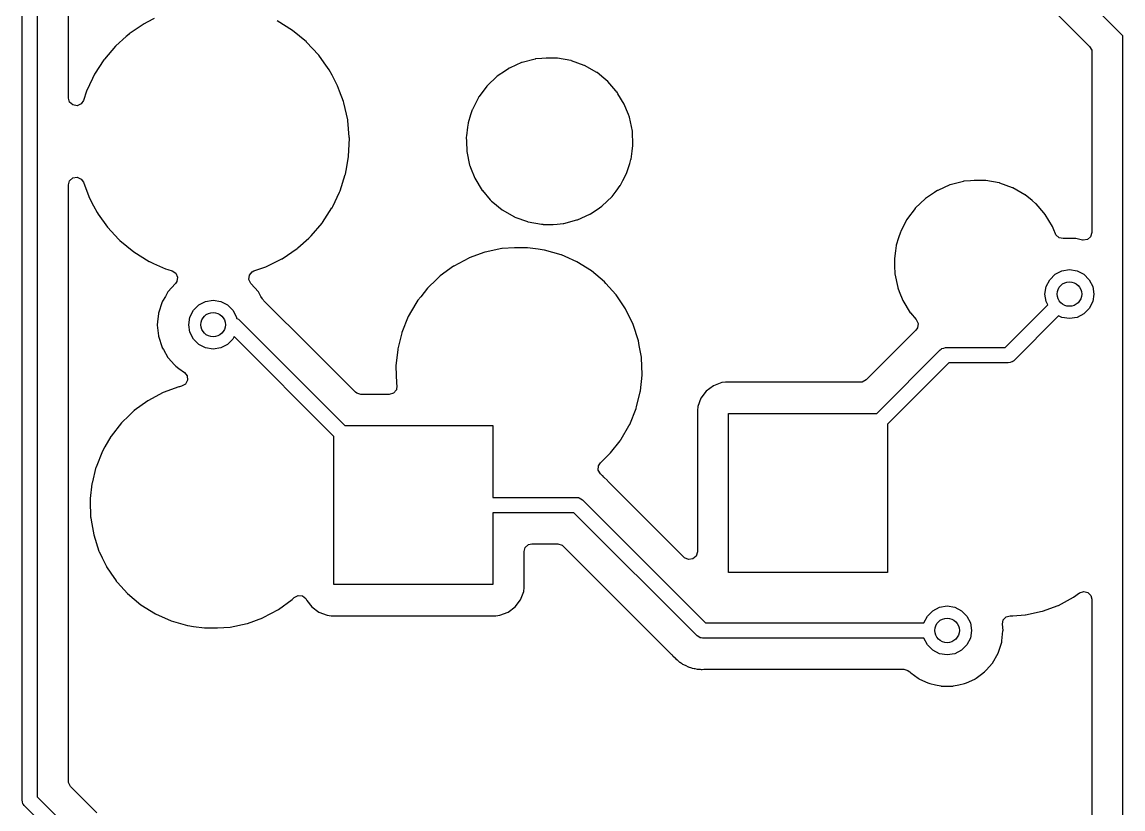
# Model space of a CAD drawing. Extents: x 3.26 to 8.16, y -5.38 to -2.28.
# Drawn here: x 6.468 to 7.177, y -3.895 to -3.388 of the extents above; entities that cross this region are included whole.
import ezdxf

# ---------------------------------------------------------------- set-up
doc = ezdxf.new("R2010")
doc.units = 0
doc.header["$MEASUREMENT"] = 0
doc.layers.add('BLACK', color=7, linetype='CONTINUOUS')

msp = doc.modelspace()

# ---------------------------------------------------------------- linework, layer by layer
at = {"layer": 'BLACK', "linetype": 'CONTINUOUS'}
for p, q in [((6.46826, -3.88935), (6.46826, -3.31652)), ((6.4781, -3.31856), (6.4781, -3.88731)), ((7.17692, -3.3973), (7.11189, -3.33227)), ((6.49812, -3.43734), (6.49812, -3.35583)), ((7.10505, -3.35374), (7.15545, -3.40413)), ((6.55336, -3.38625), (6.54883, -3.38852)), ((6.5469, -3.38948), (6.53729, -3.39602)), ((6.54883, -3.38852), (6.5469, -3.38948)), ((6.64235, -3.39382), (6.63247, -3.38769)), ((6.65134, -3.4012), (6.64235, -3.39382)), ((6.53537, -3.39773), (6.52862, -3.40377)), ((6.53716, -3.39613), (6.53537, -3.39773)), ((6.53729, -3.39602), (6.53716, -3.39613)), ((6.53716, -3.39613), (6.53716, -3.39613)), ((6.65145, -3.40132), (6.65134, -3.4012)), ((6.65915, -3.40958), (6.65145, -3.40132)), ((7.17692, -3.96809), (7.17692, -3.3973)), ((6.52851, -3.40389), (6.52128, -3.41234)), ((6.52862, -3.40377), (6.52851, -3.40389)), ((6.52851, -3.40389), (6.52851, -3.40389)), ((7.15545, -3.40413), (7.15679, -3.40659)), ((7.15679, -3.40659), (7.1569, -3.40764)), ((7.1569, -3.40764), (7.1569, -3.52394)), ((6.52096, -3.41273), (6.515, -3.42191)), ((6.52105, -3.4126), (6.52096, -3.41273)), ((6.52096, -3.41273), (6.52096, -3.41273)), ((6.52128, -3.41234), (6.52105, -3.4126)), ((6.65926, -3.4097), (6.65915, -3.40958)), ((6.65915, -3.40958), (6.65915, -3.40958)), ((6.65936, -3.40983), (6.65926, -3.4097)), ((6.6628, -3.41468), (6.65936, -3.40983)), ((6.65936, -3.40983), (6.65936, -3.40983)), ((6.666, -3.41918), (6.6628, -3.41468)), ((6.78979, -3.41456), (6.78246, -3.41787)), ((6.78998, -3.41448), (6.78979, -3.41456)), ((6.78979, -3.41456), (6.78979, -3.41456)), ((6.79019, -3.41442), (6.78998, -3.41448)), ((6.79857, -3.41225), (6.79019, -3.41442)), ((6.79019, -3.41442), (6.79019, -3.41442)), ((6.79878, -3.41219), (6.79857, -3.41225)), ((6.79857, -3.41225), (6.79857, -3.41225)), ((6.79898, -3.41218), (6.79878, -3.41219)), ((6.80291, -3.41184), (6.79898, -3.41218)), ((6.79898, -3.41218), (6.79898, -3.41218)), ((6.80554, -3.41162), (6.80291, -3.41184)), ((6.81193, -3.41162), (6.80554, -3.41162)), ((6.81199, -3.41162), (6.81193, -3.41162)), ((6.81218, -3.41163), (6.81199, -3.41162)), ((6.81199, -3.41162), (6.81199, -3.41162)), ((6.81288, -3.41166), (6.81218, -3.41163)), ((6.81304, -3.41169), (6.81288, -3.41166)), ((6.82161, -3.41324), (6.81304, -3.41169)), ((6.81304, -3.41169), (6.81304, -3.41169)), ((6.82182, -3.41328), (6.82161, -3.41324)), ((6.82161, -3.41324), (6.82161, -3.41324)), ((6.82202, -3.41335), (6.82182, -3.41328)), ((6.83016, -3.41631), (6.82202, -3.41335)), ((6.82202, -3.41335), (6.82202, -3.41335)), ((6.51465, -3.4225), (6.5136, -3.42471)), ((6.51472, -3.42235), (6.51465, -3.4225)), ((6.51465, -3.4225), (6.51465, -3.4225)), ((6.515, -3.42191), (6.51472, -3.42235)), ((6.66786, -3.42271), (6.666, -3.41918)), ((6.67119, -3.42902), (6.66786, -3.42271)), ((6.7794, -3.41976), (6.77417, -3.42328)), ((6.78153, -3.41832), (6.7794, -3.41976)), ((6.7817, -3.41821), (6.78153, -3.41832)), ((6.78153, -3.41832), (6.78153, -3.41832)), ((6.78246, -3.41787), (6.7817, -3.41821)), ((6.83036, -3.41638), (6.83016, -3.41631)), ((6.83016, -3.41631), (6.83016, -3.41631)), ((6.83825, -3.42087), (6.83036, -3.41638)), ((6.83841, -3.42101), (6.83825, -3.42087)), ((6.84276, -3.42457), (6.83841, -3.42101)), ((6.83841, -3.42101), (6.83841, -3.42101)), ((6.5136, -3.42471), (6.50973, -3.43285)), ((6.67142, -3.42946), (6.67119, -3.42902)), ((6.67267, -3.43285), (6.67142, -3.42946)), ((6.76747, -3.42972), (6.76248, -3.43643)), ((6.7676, -3.42955), (6.76747, -3.42972)), ((6.77417, -3.42328), (6.7676, -3.42955)), ((6.84527, -3.42663), (6.84276, -3.42457)), ((6.84541, -3.42679), (6.84527, -3.42663)), ((6.85046, -3.43261), (6.84541, -3.42679)), ((6.84541, -3.42679), (6.84541, -3.42679)), ((6.50968, -3.43301), (6.50781, -3.43886)), ((6.50973, -3.43285), (6.50968, -3.43301)), ((6.50968, -3.43301), (6.50968, -3.43301)), ((6.67513, -3.43955), (6.67267, -3.43285)), ((6.76217, -3.43683), (6.76208, -3.43702)), ((6.76248, -3.43643), (6.76217, -3.43683)), ((6.85122, -3.43349), (6.85046, -3.43261)), ((6.85133, -3.43367), (6.85122, -3.43349)), ((6.85187, -3.43456), (6.85133, -3.43367)), ((6.85133, -3.43367), (6.85133, -3.43367)), ((6.85594, -3.44126), (6.85187, -3.43456)), ((6.49884, -3.43992), (6.49812, -3.43734)), ((6.50091, -3.4418), (6.49884, -3.43992)), ((6.50366, -3.44227), (6.50091, -3.4418)), ((6.50624, -3.44117), (6.50366, -3.44227)), ((6.50781, -3.43886), (6.50624, -3.44117)), ((6.67544, -3.44037), (6.67513, -3.43955)), ((6.67547, -3.44053), (6.67544, -3.44037)), ((6.6779, -3.4514), (6.67547, -3.44053)), ((6.67547, -3.44053), (6.67547, -3.44053)), ((6.76208, -3.43702), (6.75816, -3.44473)), ((6.85736, -3.44486), (6.85594, -3.44126)), ((6.75703, -3.44825), (6.75543, -3.4534)), ((6.75806, -3.44493), (6.75703, -3.44825)), ((6.75816, -3.44473), (6.75806, -3.44493)), ((6.85855, -3.44788), (6.85736, -3.44486)), ((6.85927, -3.4497), (6.85855, -3.44788)), ((6.86114, -3.45859), (6.85927, -3.4497)), ((6.67797, -3.45172), (6.6779, -3.4514)), ((6.67799, -3.45188), (6.67797, -3.45172)), ((6.67893, -3.46261), (6.67799, -3.45188)), ((6.75505, -3.456), (6.7543, -3.46167)), ((6.75537, -3.45361), (6.75505, -3.456)), ((6.75543, -3.4534), (6.75537, -3.45361)), ((6.75543, -3.4534), (6.75543, -3.4534)), ((6.67847, -3.47469), (6.67898, -3.46347)), ((6.67897, -3.46309), (6.67893, -3.46261)), ((6.67899, -3.4633), (6.67897, -3.46309)), ((6.67898, -3.46347), (6.67899, -3.4633)), ((6.67898, -3.46347), (6.67898, -3.46347)), ((6.7543, -3.46167), (6.75417, -3.46261)), ((6.75417, -3.46261), (6.75418, -3.46282)), ((6.75418, -3.46282), (6.75427, -3.46517)), ((6.75418, -3.46282), (6.75418, -3.46282)), ((6.75427, -3.46517), (6.75451, -3.47169)), ((6.86115, -3.4588), (6.86114, -3.45859)), ((6.86147, -3.4674), (6.86115, -3.4588)), ((6.75451, -3.47169), (6.75638, -3.48057)), ((6.86029, -3.47667), (6.86097, -3.47148)), ((6.86097, -3.47148), (6.86145, -3.46788)), ((6.86145, -3.46788), (6.86148, -3.46767)), ((6.86145, -3.46788), (6.86145, -3.46788)), ((6.86148, -3.46767), (6.86147, -3.4674)), ((6.67725, -3.48163), (6.67843, -3.47508)), ((6.67843, -3.47508), (6.67846, -3.47492)), ((6.67843, -3.47508), (6.67843, -3.47508)), ((6.67846, -3.47492), (6.67847, -3.47469)), ((6.85939, -3.47954), (6.86022, -3.47687)), ((6.86022, -3.47687), (6.86029, -3.47667)), ((6.86022, -3.47687), (6.86022, -3.47687)), ((6.67295, -3.4971), (6.67635, -3.48652)), ((6.67635, -3.48652), (6.6764, -3.48636)), ((6.67635, -3.48652), (6.67635, -3.48652)), ((6.6764, -3.48636), (6.67725, -3.48163)), ((6.75638, -3.48057), (6.75645, -3.48077)), ((6.75645, -3.48077), (6.75645, -3.48077)), ((6.75645, -3.48077), (6.75696, -3.48204)), ((6.75696, -3.48204), (6.75971, -3.48902)), ((6.85504, -3.49037), (6.8575, -3.48553)), ((6.8575, -3.48553), (6.85759, -3.48535)), ((6.8575, -3.48553), (6.8575, -3.48553)), ((6.85759, -3.48535), (6.85939, -3.47954)), ((6.49812, -3.49323), (6.49891, -3.49055)), ((6.49812, -3.87697), (6.49812, -3.49323)), ((6.49891, -3.49055), (6.50102, -3.48872)), ((6.50102, -3.48872), (6.50379, -3.48832)), ((6.50379, -3.48832), (6.50633, -3.48948)), ((6.50633, -3.48948), (6.50774, -3.49152)), ((6.50774, -3.49152), (6.51116, -3.50082)), ((6.75971, -3.48902), (6.76443, -3.49679)), ((6.85063, -3.49727), (6.85335, -3.49361)), ((6.85335, -3.49361), (6.85348, -3.49344)), ((6.85335, -3.49361), (6.85335, -3.49361)), ((6.85348, -3.49344), (6.85504, -3.49037)), ((7.06538, -3.4933), (7.05765, -3.49679)), ((7.06557, -3.49322), (7.06538, -3.4933)), ((7.06538, -3.4933), (7.06538, -3.4933)), ((7.06578, -3.49316), (7.06557, -3.49322)), ((7.07416, -3.49099), (7.06578, -3.49316)), ((7.06578, -3.49316), (7.06578, -3.49316)), ((7.07437, -3.49093), (7.07416, -3.49099)), ((7.07416, -3.49099), (7.07416, -3.49099)), ((7.07457, -3.49092), (7.07437, -3.49093)), ((7.07879, -3.49056), (7.07457, -3.49092)), ((7.07457, -3.49092), (7.07457, -3.49092)), ((7.08114, -3.49036), (7.07879, -3.49056)), ((7.08752, -3.49036), (7.08114, -3.49036)), ((7.08758, -3.49036), (7.08752, -3.49036)), ((7.08777, -3.49037), (7.08758, -3.49036)), ((7.08758, -3.49036), (7.08758, -3.49036)), ((7.08847, -3.4904), (7.08777, -3.49037)), ((7.08863, -3.49043), (7.08847, -3.4904)), ((7.0972, -3.49198), (7.08863, -3.49043)), ((7.08863, -3.49043), (7.08863, -3.49043)), ((7.09741, -3.49202), (7.0972, -3.49198)), ((7.0972, -3.49198), (7.0972, -3.49198)), ((7.09761, -3.49209), (7.09741, -3.49202)), ((7.10575, -3.49505), (7.09761, -3.49209)), ((7.09761, -3.49209), (7.09761, -3.49209)), ((6.66825, -3.50712), (6.67261, -3.49792)), ((6.67261, -3.49792), (6.67285, -3.49743)), ((6.67285, -3.49743), (6.67295, -3.4971)), ((6.76443, -3.49679), (6.76456, -3.49695)), ((6.76456, -3.49695), (6.76965, -3.50281)), ((6.84148, -3.507), (6.84805, -3.50073)), ((6.84805, -3.50073), (6.85063, -3.49727)), ((7.05563, -3.49806), (7.04976, -3.50202)), ((7.05712, -3.49706), (7.05563, -3.49806)), ((7.05729, -3.49695), (7.05712, -3.49706)), ((7.05712, -3.49706), (7.05712, -3.49706)), ((7.05765, -3.49679), (7.05729, -3.49695)), ((7.10595, -3.49512), (7.10575, -3.49505)), ((7.10575, -3.49505), (7.10575, -3.49505)), ((7.11384, -3.49961), (7.10595, -3.49512)), ((7.114, -3.49975), (7.11384, -3.49961)), ((7.11846, -3.5034), (7.114, -3.49975)), ((7.114, -3.49975), (7.114, -3.49975)), ((6.51116, -3.50082), (6.51123, -3.50096)), ((6.51123, -3.50096), (6.51123, -3.50096)), ((6.51123, -3.50096), (6.51429, -3.50676)), ((6.51429, -3.50676), (6.51658, -3.5111)), ((6.66786, -3.50793), (6.66825, -3.50712)), ((6.76965, -3.50281), (6.77038, -3.50365)), ((6.77038, -3.50365), (6.77121, -3.50433)), ((6.77121, -3.50433), (6.77724, -3.50927)), ((6.83837, -3.50909), (6.84148, -3.507)), ((7.04976, -3.50202), (7.04319, -3.50829)), ((7.12086, -3.50537), (7.11846, -3.5034)), ((7.121, -3.50553), (7.12086, -3.50537)), ((7.12595, -3.51124), (7.121, -3.50553)), ((7.121, -3.50553), (7.121, -3.50553)), ((6.51658, -3.5111), (6.51727, -3.51207)), ((6.51727, -3.51207), (6.52322, -3.52044)), ((6.66162, -3.51754), (6.66777, -3.50807)), ((6.66777, -3.50807), (6.66786, -3.50793)), ((6.66777, -3.50807), (6.66777, -3.50807)), ((6.77724, -3.50927), (6.77724, -3.50927)), ((6.77724, -3.50927), (6.7774, -3.50941)), ((6.7774, -3.50941), (6.7853, -3.5139)), ((6.7853, -3.5139), (6.78549, -3.51397)), ((6.78549, -3.51397), (6.78549, -3.51397)), ((6.78549, -3.51397), (6.79364, -3.51693)), ((6.82586, -3.51572), (6.83376, -3.51216)), ((6.83376, -3.51216), (6.83395, -3.51207)), ((6.83395, -3.51207), (6.83412, -3.51196)), ((6.83412, -3.51196), (6.83837, -3.50909)), ((6.83412, -3.51196), (6.83412, -3.51196)), ((7.03832, -3.51483), (7.03777, -3.51558)), ((7.04306, -3.50846), (7.03832, -3.51483)), ((7.04319, -3.50829), (7.04306, -3.50846)), ((7.12682, -3.51223), (7.12595, -3.51124)), ((7.13153, -3.52), (7.12682, -3.51223)), ((6.52322, -3.52044), (6.52322, -3.52044)), ((6.52322, -3.52044), (6.52332, -3.52058)), ((6.52332, -3.52058), (6.52343, -3.5207)), ((6.52343, -3.5207), (6.52343, -3.5207)), ((6.52343, -3.5207), (6.53045, -3.52823)), ((6.6544, -3.526), (6.66142, -3.51781)), ((6.66142, -3.51781), (6.66153, -3.51768)), ((6.66142, -3.51781), (6.66142, -3.51781)), ((6.66153, -3.51768), (6.66162, -3.51755)), ((6.66162, -3.51755), (6.66162, -3.51754)), ((6.79364, -3.51693), (6.79364, -3.51693)), ((6.79364, -3.51693), (6.79383, -3.517)), ((6.79383, -3.517), (6.79404, -3.51704)), ((6.79404, -3.51704), (6.79404, -3.51704)), ((6.79404, -3.51704), (6.80261, -3.51859)), ((6.80261, -3.51859), (6.80261, -3.51859)), ((6.80261, -3.51859), (6.80277, -3.51861)), ((6.80277, -3.51861), (6.80347, -3.51865)), ((6.80347, -3.51865), (6.80366, -3.51866)), ((6.80366, -3.51866), (6.80366, -3.51866)), ((6.80366, -3.51866), (6.80372, -3.51866)), ((6.80372, -3.51866), (6.81011, -3.51866)), ((6.81011, -3.51866), (6.81274, -3.51844)), ((6.81274, -3.51844), (6.81667, -3.5181)), ((6.81667, -3.5181), (6.81688, -3.51808)), ((6.81667, -3.5181), (6.81667, -3.5181)), ((6.81688, -3.51808), (6.81708, -3.51803)), ((6.81708, -3.51803), (6.82546, -3.51586)), ((6.81708, -3.51803), (6.81708, -3.51803)), ((6.82546, -3.51586), (6.82567, -3.5158)), ((6.82546, -3.51586), (6.82546, -3.51586)), ((6.82567, -3.5158), (6.82586, -3.51572)), ((6.82586, -3.51572), (6.82586, -3.51572)), ((7.03762, -3.51586), (7.03388, -3.52322)), ((7.03777, -3.51558), (7.03762, -3.51586)), ((7.1324, -3.52221), (7.13153, -3.52)), ((6.53045, -3.52823), (6.53124, -3.52908)), ((6.53124, -3.52908), (6.54023, -3.53646)), ((6.64576, -3.53384), (6.65277, -3.52757)), ((6.65277, -3.52757), (6.65396, -3.52651)), ((6.65396, -3.52651), (6.6544, -3.526)), ((7.03251, -3.52732), (7.03102, -3.53214)), ((7.03365, -3.52367), (7.03251, -3.52732)), ((7.03388, -3.52322), (7.03365, -3.52367)), ((7.1334, -3.52473), (7.1324, -3.52221)), ((7.13374, -3.52543), (7.1334, -3.52473)), ((7.13578, -3.52734), (7.13374, -3.52543)), ((7.13851, -3.52784), (7.13578, -3.52734)), ((7.13871, -3.5278), (7.13851, -3.52784)), ((7.14623, -3.5278), (7.13871, -3.5278)), ((7.14649, -3.52785), (7.14623, -3.5278)), ((7.15091, -3.52879), (7.14649, -3.52785)), ((7.14649, -3.52785), (7.14649, -3.52785)), ((7.15123, -3.52885), (7.15091, -3.52879)), ((7.154, -3.52845), (7.15123, -3.52885)), ((7.15611, -3.52662), (7.154, -3.52845)), ((7.1569, -3.52394), (7.15611, -3.52662)), ((6.63568, -3.5408), (6.64529, -3.53426)), ((6.64529, -3.53426), (6.64576, -3.53384)), ((6.77711, -3.53428), (6.76629, -3.53658)), ((6.77728, -3.53427), (6.77711, -3.53428)), ((6.78529, -3.53371), (6.77728, -3.53427)), ((6.77728, -3.53427), (6.77728, -3.53427)), ((6.78538, -3.5337), (6.78529, -3.53371)), ((6.78529, -3.53371), (6.78529, -3.53371)), ((6.79367, -3.5337), (6.78538, -3.5337)), ((6.8004, -3.53465), (6.79367, -3.5337)), ((6.80445, -3.53522), (6.8004, -3.53465)), ((6.80462, -3.53524), (6.80445, -3.53522)), ((6.80445, -3.53522), (6.80445, -3.53522)), ((6.81525, -3.53829), (6.80462, -3.53524)), ((7.03052, -3.53561), (7.02985, -3.5407)), ((7.03096, -3.53235), (7.03052, -3.53561)), ((7.03102, -3.53214), (7.03096, -3.53235)), ((7.03102, -3.53214), (7.03102, -3.53214)), ((6.54023, -3.53646), (6.55011, -3.54259)), ((6.55011, -3.54259), (6.55026, -3.54266)), ((6.55026, -3.54266), (6.55026, -3.54266)), ((6.55026, -3.54266), (6.55291, -3.54385)), ((6.62528, -3.546), (6.6317, -3.54279)), ((6.6317, -3.54279), (6.63553, -3.54087)), ((6.63553, -3.54087), (6.63568, -3.5408)), ((6.63553, -3.54087), (6.63553, -3.54087)), ((6.7559, -3.54036), (6.74613, -3.54555)), ((6.75606, -3.5403), (6.7559, -3.54036)), ((6.76613, -3.53664), (6.75606, -3.5403)), ((6.75606, -3.5403), (6.75606, -3.5403)), ((6.76629, -3.53658), (6.76613, -3.53664)), ((6.76613, -3.53664), (6.76613, -3.53664)), ((6.81541, -3.53836), (6.81525, -3.53829)), ((6.81781, -3.53943), (6.81541, -3.53836)), ((6.81541, -3.53836), (6.81541, -3.53836)), ((6.82535, -3.54279), (6.81781, -3.53943)), ((6.83473, -3.54865), (6.82535, -3.54279)), ((7.02985, -3.5407), (7.02976, -3.54135)), ((7.02976, -3.54135), (7.02977, -3.54156)), ((7.02977, -3.54156), (7.02977, -3.54156)), ((7.02977, -3.54156), (7.02992, -3.54544)), ((6.55291, -3.54385), (6.56071, -3.54735)), ((6.56071, -3.54735), (6.56201, -3.54774)), ((6.56201, -3.54774), (6.56484, -3.54858)), ((6.56484, -3.54858), (6.56718, -3.5501)), ((6.56718, -3.5501), (6.56833, -3.55265)), ((6.61462, -3.55138), (6.61641, -3.54923)), ((6.61641, -3.54923), (6.61756, -3.54866)), ((6.61756, -3.54866), (6.6207, -3.54758)), ((6.6207, -3.54758), (6.62528, -3.546)), ((6.74599, -3.54566), (6.73744, -3.55187)), ((6.74613, -3.54555), (6.74599, -3.54566)), ((6.74599, -3.54566), (6.74599, -3.54566)), ((6.8432, -3.55576), (6.83473, -3.54865)), ((7.02992, -3.54544), (7.0301, -3.55043)), ((7.13322, -3.55083), (7.13761, -3.54859)), ((7.13761, -3.54859), (7.14247, -3.54782)), ((7.14247, -3.54782), (7.14734, -3.54859)), ((7.14734, -3.54859), (7.15173, -3.55083)), ((6.56711, -3.55666), (6.56219, -3.56211)), ((6.56792, -3.55542), (6.56711, -3.55666)), ((6.56833, -3.55265), (6.56792, -3.55542)), ((6.61428, -3.55415), (6.61462, -3.55138)), ((6.61549, -3.55667), (6.61428, -3.55415)), ((6.62039, -3.56211), (6.61549, -3.55667)), ((6.73523, -3.55395), (6.72923, -3.55974)), ((6.73706, -3.55217), (6.73523, -3.55395)), ((6.73719, -3.55205), (6.73706, -3.55217)), ((6.73706, -3.55217), (6.73706, -3.55217)), ((6.73744, -3.55187), (6.73719, -3.55205)), ((6.84405, -3.55669), (6.8432, -3.55576)), ((6.85044, -3.5638), (6.84405, -3.55669)), ((7.0301, -3.55043), (7.03197, -3.55931)), ((7.12749, -3.5587), (7.12973, -3.55431)), ((7.12973, -3.55431), (7.13322, -3.55083)), ((7.15173, -3.55083), (7.15521, -3.55431)), ((7.15521, -3.55431), (7.15745, -3.5587)), ((6.56219, -3.56211), (6.56051, -3.56503)), ((6.62207, -3.56503), (6.62039, -3.56211)), ((6.72923, -3.55974), (6.72492, -3.56526)), ((6.8506, -3.56397), (6.85044, -3.5638)), ((6.85284, -3.56728), (6.8506, -3.56397)), ((7.03197, -3.55931), (7.03205, -3.55951)), ((7.03205, -3.55951), (7.03205, -3.55951)), ((7.03205, -3.55951), (7.03295, -3.5618)), ((7.03295, -3.5618), (7.0353, -3.56776)), ((7.12672, -3.56357), (7.12749, -3.5587)), ((7.12749, -3.56843), (7.12672, -3.56357)), ((7.15745, -3.5587), (7.15822, -3.56357)), ((7.15822, -3.56357), (7.15745, -3.56843)), ((6.55844, -3.56862), (6.55611, -3.57577)), ((6.55867, -3.56821), (6.55844, -3.56862)), ((6.56051, -3.56503), (6.55867, -3.56821)), ((6.57855, -3.57399), (6.58203, -3.57051)), ((6.58203, -3.57051), (6.58642, -3.56827)), ((6.58642, -3.56827), (6.59129, -3.5675)), ((6.59129, -3.5675), (6.59616, -3.56827)), ((6.59616, -3.56827), (6.60055, -3.57051)), ((6.60055, -3.57051), (6.60403, -3.57399)), ((6.62298, -3.5666), (6.62207, -3.56503)), ((6.62333, -3.56711), (6.62298, -3.5666)), ((6.62346, -3.56723), (6.62333, -3.56711)), ((6.62362, -3.56748), (6.62346, -3.56723)), ((6.62392, -3.56781), (6.62362, -3.56748)), ((6.65393, -3.59782), (6.62392, -3.56781)), ((6.72234, -3.5686), (6.719, -3.57438)), ((6.72242, -3.56845), (6.72234, -3.5686)), ((6.72234, -3.5686), (6.72234, -3.5686)), ((6.72311, -3.56757), (6.72242, -3.56845)), ((6.72492, -3.56526), (6.72311, -3.56757)), ((6.85669, -3.573), (6.85284, -3.56728)), ((7.0353, -3.56776), (7.04002, -3.57553)), ((7.10106, -3.59802), (7.12856, -3.57052)), ((7.12856, -3.57052), (7.12749, -3.56843)), ((7.15745, -3.56843), (7.15521, -3.57282)), ((6.55608, -3.57603), (6.55552, -3.58141)), ((6.55611, -3.57577), (6.55608, -3.57603)), ((6.55608, -3.57603), (6.55608, -3.57603)), ((6.57554, -3.58325), (6.57631, -3.57838)), ((6.57631, -3.57838), (6.57855, -3.57399)), ((6.60403, -3.57399), (6.60627, -3.57838)), ((6.60627, -3.57838), (6.60638, -3.57911)), ((6.71689, -3.57803), (6.71275, -3.58828)), ((6.719, -3.57438), (6.71689, -3.57803)), ((6.85679, -3.57314), (6.85669, -3.573)), ((6.85669, -3.573), (6.85669, -3.573)), ((6.85915, -3.57798), (6.85679, -3.57314)), ((6.86137, -3.58254), (6.85915, -3.57798)), ((7.04002, -3.57553), (7.04015, -3.57569)), ((7.04015, -3.57569), (7.04389, -3.58)), ((7.13552, -3.57748), (7.10658, -3.60642)), ((7.13761, -3.57854), (7.13552, -3.57748)), ((7.14247, -3.57931), (7.13761, -3.57854)), ((7.14734, -3.57854), (7.14247, -3.57931)), ((7.15173, -3.57631), (7.14734, -3.57854)), ((7.15521, -3.57282), (7.15173, -3.57631)), ((6.55552, -3.58141), (6.55533, -3.58325)), ((6.55533, -3.58325), (6.55535, -3.58351)), ((6.55535, -3.58351), (6.55607, -3.59035)), ((6.57631, -3.58812), (6.57554, -3.58325)), ((6.60638, -3.57911), (6.6065, -3.57919)), ((6.6065, -3.57919), (6.60757, -3.57977)), ((6.60757, -3.57977), (6.67601, -3.64821)), ((6.86164, -3.58308), (6.86137, -3.58254)), ((6.86505, -3.5936), (6.86164, -3.58308)), ((7.04466, -3.5853), (7.04365, -3.58675)), ((7.04389, -3.58), (7.04506, -3.58254)), ((7.04506, -3.58254), (7.04466, -3.5853)), ((6.55607, -3.59035), (6.55611, -3.59073)), ((6.55611, -3.59073), (6.55844, -3.59788)), ((6.57855, -3.59251), (6.57631, -3.58812)), ((6.58203, -3.59599), (6.57855, -3.59251)), ((6.60403, -3.59251), (6.60055, -3.59599)), ((6.60483, -3.59095), (6.60403, -3.59251)), ((6.66905, -3.65517), (6.60483, -3.59095)), ((6.71271, -3.58845), (6.71013, -3.5988)), ((6.71275, -3.58828), (6.71271, -3.58845)), ((6.71271, -3.58845), (6.71271, -3.58845)), ((7.04365, -3.58675), (7.01155, -3.61886)), ((6.55844, -3.59788), (6.55857, -3.5981)), ((6.55857, -3.5981), (6.55857, -3.5981)), ((6.55857, -3.5981), (6.55927, -3.59933)), ((6.55927, -3.59933), (6.56219, -3.60439)), ((6.58642, -3.59823), (6.58203, -3.59599)), ((6.59129, -3.599), (6.58642, -3.59823)), ((6.59616, -3.59823), (6.59129, -3.599)), ((6.60055, -3.59599), (6.59616, -3.59823)), ((6.68284, -3.62674), (6.65393, -3.59782)), ((6.71006, -3.59918), (6.70895, -3.60972)), ((6.71008, -3.59901), (6.71006, -3.59918)), ((6.71006, -3.59918), (6.71006, -3.59918)), ((6.71013, -3.5988), (6.71008, -3.59901)), ((6.86558, -3.59657), (6.86505, -3.5936)), ((6.86692, -3.60421), (6.86558, -3.59657)), ((7.01839, -3.64034), (7.05927, -3.59946)), ((7.05927, -3.59946), (7.05997, -3.59893)), ((7.05997, -3.59893), (7.06009, -3.59879)), ((7.06009, -3.59879), (7.06019, -3.59876)), ((7.06019, -3.59876), (7.0604, -3.59861)), ((7.0604, -3.59861), (7.06158, -3.59836)), ((7.06158, -3.59836), (7.06275, -3.59801)), ((7.06275, -3.59801), (7.10106, -3.59802)), ((6.56219, -3.60439), (6.56237, -3.60458)), ((6.56237, -3.60458), (6.56237, -3.60458)), ((6.56237, -3.60458), (6.56637, -3.60903)), ((6.86697, -3.60449), (6.86692, -3.60421)), ((6.86698, -3.60466), (6.86697, -3.60449)), ((6.86735, -3.61532), (6.86698, -3.60466)), ((6.86698, -3.60466), (6.86698, -3.60466)), ((7.10588, -3.60694), (7.10576, -3.60708)), ((7.10658, -3.60642), (7.10588, -3.60694)), ((6.56637, -3.60903), (6.56723, -3.60998)), ((6.56723, -3.60998), (6.56927, -3.61146)), ((6.56927, -3.61146), (6.57279, -3.61402)), ((6.57279, -3.61402), (6.57449, -3.61623)), ((6.70895, -3.60972), (6.70892, -3.61001)), ((6.70892, -3.61001), (6.70893, -3.61018)), ((6.70893, -3.61018), (6.70893, -3.61018)), ((6.70893, -3.61018), (6.7093, -3.62089)), ((7.06478, -3.60786), (7.02534, -3.6473)), ((7.1031, -3.60786), (7.06478, -3.60786)), ((7.10426, -3.60752), (7.1031, -3.60786)), ((7.10545, -3.60726), (7.10426, -3.60752)), ((7.10565, -3.60711), (7.10545, -3.60726)), ((7.10576, -3.60708), (7.10565, -3.60711)), ((6.57473, -3.61902), (6.57343, -3.62149)), ((6.57449, -3.61623), (6.57473, -3.61902)), ((6.7093, -3.62089), (6.70931, -3.62106)), ((6.70931, -3.62106), (6.70934, -3.62123)), ((6.70934, -3.62123), (6.70934, -3.62123)), ((6.70934, -3.62123), (6.70954, -3.62237)), ((6.86627, -3.62594), (6.86734, -3.61572)), ((6.86734, -3.61572), (6.86736, -3.61554)), ((6.86734, -3.61572), (6.86734, -3.61572)), ((6.86736, -3.61554), (6.86735, -3.61532)), ((6.91864, -3.62058), (6.91327, -3.6226)), ((6.92109, -3.62032), (6.91864, -3.62058)), ((7.00804, -3.62032), (6.92109, -3.62032)), ((7.00909, -3.6202), (7.00804, -3.62032)), ((7.01155, -3.61886), (7.00909, -3.6202)), ((6.55905, -3.62698), (6.54928, -3.63217)), ((6.55921, -3.62692), (6.55905, -3.62698)), ((6.56928, -3.62325), (6.55921, -3.62692)), ((6.55921, -3.62692), (6.55921, -3.62692)), ((6.56944, -3.62319), (6.56928, -3.62325)), ((6.56928, -3.62325), (6.56928, -3.62325)), ((6.56961, -3.62316), (6.56944, -3.62319)), ((6.5709, -3.62288), (6.56961, -3.62316)), ((6.56961, -3.62316), (6.56961, -3.62316)), ((6.57343, -3.62149), (6.5709, -3.62288)), ((6.68367, -3.6274), (6.68284, -3.62674)), ((6.68635, -3.62819), (6.68367, -3.6274)), ((6.70465, -3.62819), (6.68635, -3.62819)), ((6.70746, -3.62732), (6.70465, -3.62819)), ((6.70923, -3.62515), (6.70746, -3.62732)), ((6.70954, -3.62237), (6.70923, -3.62515)), ((6.86388, -3.63588), (6.86616, -3.62671)), ((6.86616, -3.62671), (6.8662, -3.62654)), ((6.86616, -3.62671), (6.86616, -3.62671)), ((6.8662, -3.62654), (6.86627, -3.62594)), ((6.90868, -3.62603), (6.90524, -3.63062)), ((6.91327, -3.6226), (6.90868, -3.62603)), ((6.54914, -3.63227), (6.54049, -3.63856)), ((6.54928, -3.63217), (6.54914, -3.63227)), ((6.54914, -3.63227), (6.54914, -3.63227)), ((6.90524, -3.63062), (6.90323, -3.63599)), ((6.53719, -3.64171), (6.53238, -3.64635)), ((6.54021, -3.63879), (6.53719, -3.64171)), ((6.54034, -3.63867), (6.54021, -3.63879)), ((6.54021, -3.63879), (6.54021, -3.63879)), ((6.54049, -3.63856), (6.54034, -3.63867)), ((6.85939, -3.64753), (6.86353, -3.63727)), ((6.86353, -3.63727), (6.86388, -3.63588)), ((6.90323, -3.63599), (6.90296, -3.63844)), ((6.90296, -3.63844), (6.90296, -3.72957)), ((6.92298, -3.7427), (6.92298, -3.64034)), ((6.92298, -3.64034), (7.01839, -3.64034)), ((6.53238, -3.64635), (6.52557, -3.65507)), ((6.67601, -3.64821), (6.77141, -3.64821)), ((6.77141, -3.64821), (6.77141, -3.69447)), ((6.85394, -3.65695), (6.85889, -3.64838)), ((6.85889, -3.64838), (6.85939, -3.64753)), ((7.02534, -3.6473), (7.02534, -3.7427)), ((6.52549, -3.65522), (6.52157, -3.66199)), ((6.52557, -3.65507), (6.52549, -3.65522)), ((6.52549, -3.65522), (6.52549, -3.65522)), ((6.66905, -3.75057), (6.66905, -3.65517)), ((6.52157, -3.66199), (6.52004, -3.66464)), ((6.84705, -3.66582), (6.85319, -3.65795)), ((6.85319, -3.65795), (6.85375, -3.65724)), ((6.85375, -3.65724), (6.85386, -3.6571)), ((6.85375, -3.65724), (6.85375, -3.65724)), ((6.85386, -3.6571), (6.85394, -3.65695)), ((6.85394, -3.65695), (6.85394, -3.65695)), ((6.52004, -3.66464), (6.5159, -3.6749)), ((6.84143, -3.67125), (6.84705, -3.66582)), ((6.51586, -3.67506), (6.51332, -3.68526)), ((6.5159, -3.6749), (6.51586, -3.67506)), ((6.51586, -3.67506), (6.51586, -3.67506)), ((6.83916, -3.67689), (6.83927, -3.6741)), ((6.84058, -3.6793), (6.83916, -3.67689)), ((6.83927, -3.6741), (6.84053, -3.67211)), ((6.84053, -3.67211), (6.84143, -3.67125)), ((6.84159, -3.68024), (6.84058, -3.6793)), ((6.84194, -3.68055), (6.84159, -3.68024)), ((6.84207, -3.68065), (6.84194, -3.68055)), ((6.84194, -3.68055), (6.84194, -3.68055)), ((6.84194, -3.68055), (6.84194, -3.68055)), ((6.84284, -3.68142), (6.84207, -3.68065)), ((6.84296, -3.68153), (6.84284, -3.68142)), ((6.84491, -3.68337), (6.84296, -3.68153)), ((6.84507, -3.68362), (6.84491, -3.68337)), ((6.84537, -3.68395), (6.84507, -3.68362)), ((6.89449, -3.73307), (6.84537, -3.68395)), ((6.51321, -3.6858), (6.51222, -3.69523)), ((6.51323, -3.68563), (6.51321, -3.6858)), ((6.51321, -3.6858), (6.51321, -3.6858)), ((6.51332, -3.68526), (6.51323, -3.68563)), ((6.51222, -3.69523), (6.51207, -3.69662)), ((6.51207, -3.69662), (6.51208, -3.6968)), ((6.51208, -3.6968), (6.51208, -3.6968)), ((6.51208, -3.6968), (6.51243, -3.70701)), ((6.77141, -3.69447), (6.82554, -3.69447)), ((6.82554, -3.69447), (6.82641, -3.6946)), ((6.82641, -3.6946), (6.82659, -3.69458)), ((6.82659, -3.69458), (6.82669, -3.69464)), ((6.82669, -3.69464), (6.82694, -3.69467)), ((6.82694, -3.69467), (6.82796, -3.69533)), ((6.82796, -3.69533), (6.82902, -3.69591)), ((6.82902, -3.69591), (6.90829, -3.77518)), ((6.8235, -3.70431), (6.77141, -3.70431)), ((6.77141, -3.70431), (6.77141, -3.75057)), ((6.90277, -3.78358), (6.8235, -3.70431)), ((6.51243, -3.70701), (6.51246, -3.70768)), ((6.51246, -3.70768), (6.51249, -3.70785)), ((6.51249, -3.70785), (6.51249, -3.70785)), ((6.51249, -3.70785), (6.51312, -3.71145)), ((6.51312, -3.71145), (6.51438, -3.71857)), ((6.51438, -3.71857), (6.51779, -3.72909)), ((6.79143, -3.72929), (6.79222, -3.72661)), ((6.79222, -3.72661), (6.79433, -3.72478)), ((6.79433, -3.72478), (6.79639, -3.72433)), ((6.79639, -3.72433), (6.80824, -3.72433)), ((6.80824, -3.72433), (6.81316, -3.72433)), ((6.81316, -3.72433), (6.81584, -3.72512)), ((6.81584, -3.72512), (6.81666, -3.72579)), ((6.81666, -3.72579), (6.8516, -3.76072)), ((6.51779, -3.72909), (6.51787, -3.72924)), ((6.51787, -3.72924), (6.51787, -3.72924)), ((6.51787, -3.72924), (6.5199, -3.7334)), ((6.5199, -3.7334), (6.52264, -3.73903)), ((6.79143, -3.75247), (6.79143, -3.72929)), ((6.89475, -3.73331), (6.89449, -3.73307)), ((6.8973, -3.73448), (6.89475, -3.73331)), ((6.90006, -3.73408), (6.8973, -3.73448)), ((6.90218, -3.73225), (6.90006, -3.73408)), ((6.90296, -3.72957), (6.90218, -3.73225)), ((6.52264, -3.73903), (6.52274, -3.73917)), ((6.52274, -3.73917), (6.52274, -3.73917)), ((6.52274, -3.73917), (6.52549, -3.74324)), ((6.52549, -3.74324), (6.52883, -3.74819)), ((6.52883, -3.74819), (6.52894, -3.74832)), ((6.52894, -3.74832), (6.52894, -3.74832)), ((6.52894, -3.74832), (6.5298, -3.74928)), ((7.02534, -3.7427), (6.92298, -3.7427)), ((6.5298, -3.74928), (6.53623, -3.75641)), ((6.77141, -3.75057), (6.66905, -3.75057)), ((6.78915, -3.76029), (6.79116, -3.75492)), ((6.79116, -3.75492), (6.79143, -3.75247)), ((7.14511, -3.75874), (7.14902, -3.75589)), ((7.14902, -3.75589), (7.15166, -3.75495)), ((7.15166, -3.75495), (7.15438, -3.75559)), ((7.15438, -3.75559), (7.15633, -3.75759)), ((6.53623, -3.75641), (6.5447, -3.76352)), ((6.63344, -3.76651), (6.6421, -3.76022)), ((6.6421, -3.76022), (6.64224, -3.76011)), ((6.6421, -3.76022), (6.6421, -3.76022)), ((6.64224, -3.76011), (6.64347, -3.75893)), ((6.64347, -3.75893), (6.64595, -3.75763)), ((6.64595, -3.75763), (6.64873, -3.75788)), ((6.64873, -3.75788), (6.65094, -3.75959)), ((6.65094, -3.75959), (6.6512, -3.76001)), ((6.6512, -3.76001), (6.6513, -3.76029)), ((6.6513, -3.76029), (6.65152, -3.76057)), ((6.65152, -3.76057), (6.65152, -3.76057)), ((6.65152, -3.76057), (6.65163, -3.76072)), ((6.65163, -3.76072), (6.65474, -3.76487)), ((6.78571, -3.76487), (6.78915, -3.76029)), ((6.8516, -3.76072), (6.88642, -3.79554)), ((7.13534, -3.76393), (7.14511, -3.75874)), ((7.15633, -3.75759), (7.1569, -3.75991)), ((7.1569, -3.75991), (7.1569, -3.96499)), ((6.5447, -3.76352), (6.55408, -3.76938)), ((6.55408, -3.76938), (6.56418, -3.77388)), ((6.62353, -3.77181), (6.6333, -3.76661)), ((6.6333, -3.76661), (6.63344, -3.76651)), ((6.65474, -3.76487), (6.65933, -3.76831)), ((6.65933, -3.76831), (6.6647, -3.77033)), ((6.77575, -3.77033), (6.78112, -3.76831)), ((6.78112, -3.76831), (6.78571, -3.76487)), ((7.05099, -3.77085), (7.05448, -3.76736)), ((7.05448, -3.76736), (7.05887, -3.76512)), ((7.05887, -3.76512), (7.06373, -3.76435)), ((7.06373, -3.76435), (7.0686, -3.76512)), ((7.0686, -3.76512), (7.07299, -3.76736)), ((7.07299, -3.76736), (7.07647, -3.77085)), ((7.10595, -3.77059), (7.11396, -3.77003)), ((7.11396, -3.77003), (7.11413, -3.77001)), ((7.11396, -3.77003), (7.11396, -3.77003)), ((7.11413, -3.77001), (7.12495, -3.76771)), ((7.12495, -3.76771), (7.12511, -3.76766)), ((7.12511, -3.76766), (7.13518, -3.76399)), ((7.12511, -3.76766), (7.12511, -3.76766)), ((7.13518, -3.76399), (7.13534, -3.76393)), ((7.13518, -3.76399), (7.13518, -3.76399)), ((6.56418, -3.77388), (6.57481, -3.77693)), ((6.57481, -3.77693), (6.57498, -3.77695)), ((6.57498, -3.77695), (6.57498, -3.77695)), ((6.57498, -3.77695), (6.57857, -3.77746)), ((6.60232, -3.77789), (6.61314, -3.77559)), ((6.61314, -3.77559), (6.6133, -3.77553)), ((6.6133, -3.77553), (6.62337, -3.77187)), ((6.6133, -3.77553), (6.6133, -3.77553)), ((6.62337, -3.77187), (6.62353, -3.77181)), ((6.62337, -3.77187), (6.62337, -3.77187)), ((6.6647, -3.77033), (6.66715, -3.77059)), ((6.66715, -3.77059), (6.7733, -3.77059)), ((6.7733, -3.77059), (6.77575, -3.77033)), ((6.90829, -3.77518), (7.04878, -3.77518)), ((7.04878, -3.77518), (7.05099, -3.77085)), ((7.07647, -3.77085), (7.07871, -3.77524)), ((7.07871, -3.77524), (7.07948, -3.7801)), ((7.09927, -3.77607), (7.09978, -3.77332)), ((7.0997, -3.7801), (7.09927, -3.77607)), ((7.09978, -3.77332), (7.10168, -3.77128)), ((7.10168, -3.77128), (7.10421, -3.77059)), ((7.10421, -3.77059), (7.10586, -3.77059)), ((7.10586, -3.77059), (7.10595, -3.77059)), ((7.10595, -3.77059), (7.10595, -3.77059)), ((6.57857, -3.77746), (6.58576, -3.77847)), ((6.58576, -3.77847), (6.59405, -3.77847)), ((6.59405, -3.77847), (6.59414, -3.77846)), ((6.59414, -3.77846), (6.60215, -3.7779)), ((6.59414, -3.77846), (6.59414, -3.77846)), ((6.60215, -3.7779), (6.60232, -3.77789)), ((6.60215, -3.7779), (6.60215, -3.7779)), ((6.90384, -3.78416), (6.90277, -3.78358)), ((6.90485, -3.78482), (6.90384, -3.78416)), ((7.07948, -3.7801), (7.07871, -3.78497)), ((7.09898, -3.78687), (7.09967, -3.78036)), ((7.09967, -3.78036), (7.0997, -3.7801)), ((6.90511, -3.78486), (6.90485, -3.78482)), ((6.9052, -3.78491), (6.90511, -3.78486)), ((6.90538, -3.7849), (6.9052, -3.78491)), ((6.90625, -3.78502), (6.90538, -3.7849)), ((7.04878, -3.78502), (6.90625, -3.78502)), ((7.05099, -3.78936), (7.04878, -3.78502)), ((7.05448, -3.79284), (7.05099, -3.78936)), ((7.07647, -3.78936), (7.07299, -3.79284)), ((7.07871, -3.78497), (7.07647, -3.78936)), ((7.09659, -3.79473), (7.09891, -3.78758)), ((7.09891, -3.78758), (7.09898, -3.78687)), ((6.88642, -3.79554), (6.88672, -3.79587)), ((6.88672, -3.79587), (6.88688, -3.79613)), ((6.88688, -3.79613), (6.88711, -3.79634)), ((6.88711, -3.79634), (6.88884, -3.79796)), ((6.88884, -3.79796), (6.88895, -3.79807)), ((6.88895, -3.79807), (6.88972, -3.79885)), ((7.05887, -3.79508), (7.05448, -3.79284)), ((7.06373, -3.79585), (7.05887, -3.79508)), ((7.0686, -3.79508), (7.06373, -3.79585)), ((7.07299, -3.79284), (7.0686, -3.79508)), ((7.09283, -3.80124), (7.09659, -3.79473)), ((6.88972, -3.79885), (6.88985, -3.79894)), ((6.88985, -3.79894), (6.89021, -3.79925)), ((6.89021, -3.79925), (6.89147, -3.80044)), ((6.89147, -3.80044), (6.89175, -3.80059)), ((6.89175, -3.80059), (6.89217, -3.80082)), ((6.89217, -3.80082), (6.89282, -3.80125)), ((6.89282, -3.80125), (6.89345, -3.80174)), ((6.89345, -3.80174), (6.89505, -3.80243)), ((6.89505, -3.80243), (6.89547, -3.80264)), ((6.89547, -3.80264), (6.897, -3.80348)), ((6.897, -3.80348), (6.8973, -3.80355)), ((6.8973, -3.80355), (6.8973, -3.80355)), ((6.8973, -3.80355), (6.89777, -3.80367)), ((6.89777, -3.80367), (6.89851, -3.80393)), ((6.89851, -3.80393), (6.89924, -3.80424)), ((6.89924, -3.80424), (6.89955, -3.80429)), ((6.89955, -3.80429), (6.89955, -3.80429)), ((6.89955, -3.80429), (6.90096, -3.80451)), ((6.90096, -3.80451), (6.90141, -3.80461)), ((6.90141, -3.80461), (6.9028, -3.80496)), ((6.9028, -3.80496), (6.9031, -3.80504)), ((6.9031, -3.80504), (6.9039, -3.80504)), ((6.9039, -3.80504), (6.90467, -3.8051)), ((6.90467, -3.8051), (6.90546, -3.80523)), ((6.90546, -3.80523), (6.90577, -3.8052)), ((6.90577, -3.8052), (6.90598, -3.80518)), ((6.90598, -3.80518), (6.90719, -3.80506)), ((6.90719, -3.80506), (6.90766, -3.80504)), ((6.90766, -3.80504), (6.91994, -3.80504)), ((6.91994, -3.80504), (7.03585, -3.80504)), ((7.03585, -3.80504), (7.03853, -3.80583)), ((7.0878, -3.80683), (7.08904, -3.80544)), ((7.08904, -3.80544), (7.09265, -3.80143)), ((7.09265, -3.80143), (7.09283, -3.80124)), ((7.09265, -3.80143), (7.09265, -3.80143)), ((7.03853, -3.80583), (7.03929, -3.80647)), ((7.03929, -3.80647), (7.0393, -3.80646)), ((7.0393, -3.80646), (7.03949, -3.80664)), ((7.03949, -3.80664), (7.03967, -3.80683)), ((7.03967, -3.80683), (7.04037, -3.80734)), ((7.04037, -3.80734), (7.04505, -3.81074)), ((7.04505, -3.81074), (7.04575, -3.81125)), ((7.04575, -3.81125), (7.04599, -3.81135)), ((7.04599, -3.81135), (7.04599, -3.81135)), ((7.04599, -3.81135), (7.05132, -3.81373)), ((7.07614, -3.81373), (7.08148, -3.81135)), ((7.08148, -3.81135), (7.08171, -3.81125)), ((7.08148, -3.81135), (7.08148, -3.81135)), ((7.08171, -3.81125), (7.08242, -3.81074)), ((7.08242, -3.81074), (7.08593, -3.80818)), ((7.08593, -3.80818), (7.0878, -3.80683)), ((7.05132, -3.81373), (7.05262, -3.81431)), ((7.05262, -3.81431), (7.05629, -3.81509)), ((7.05629, -3.81509), (7.05972, -3.81582)), ((7.05972, -3.81582), (7.05972, -3.81582)), ((7.05972, -3.81582), (7.05997, -3.81587)), ((7.05997, -3.81587), (7.06749, -3.81587)), ((7.06749, -3.81587), (7.06774, -3.81582)), ((7.06774, -3.81582), (7.06775, -3.81582)), ((7.06775, -3.81582), (7.07117, -3.81509)), ((7.07117, -3.81509), (7.07485, -3.81431)), ((7.07485, -3.81431), (7.07614, -3.81373)), ((6.49823, -3.87802), (6.49812, -3.87697)), ((6.49957, -3.88047), (6.49823, -3.87802)), ((6.51651, -3.89741), (6.49957, -3.88047)), ((6.4686, -3.89052), (6.46826, -3.88935)), ((6.46886, -3.8917), (6.4686, -3.89052)), ((6.4781, -3.88731), (6.50967, -3.91888)), ((6.46901, -3.8919), (6.46886, -3.8917)), ((6.46904, -3.89201), (6.46901, -3.8919)), ((6.46918, -3.89213), (6.46904, -3.89201)), ((6.4697, -3.89283), (6.46918, -3.89213)), ((6.49582, -3.91895), (6.4697, -3.89283))]:
    msp.add_line(p, q, dxfattribs=at)
at = {"layer": 'BLACK'}
for centre in [(7.14247, -3.56357), (6.59129, -3.58325), (7.06373, -3.7801)]:
    msp.add_circle(centre, 0.00787, dxfattribs=at)

doc.saveas('drawing.dxf')
